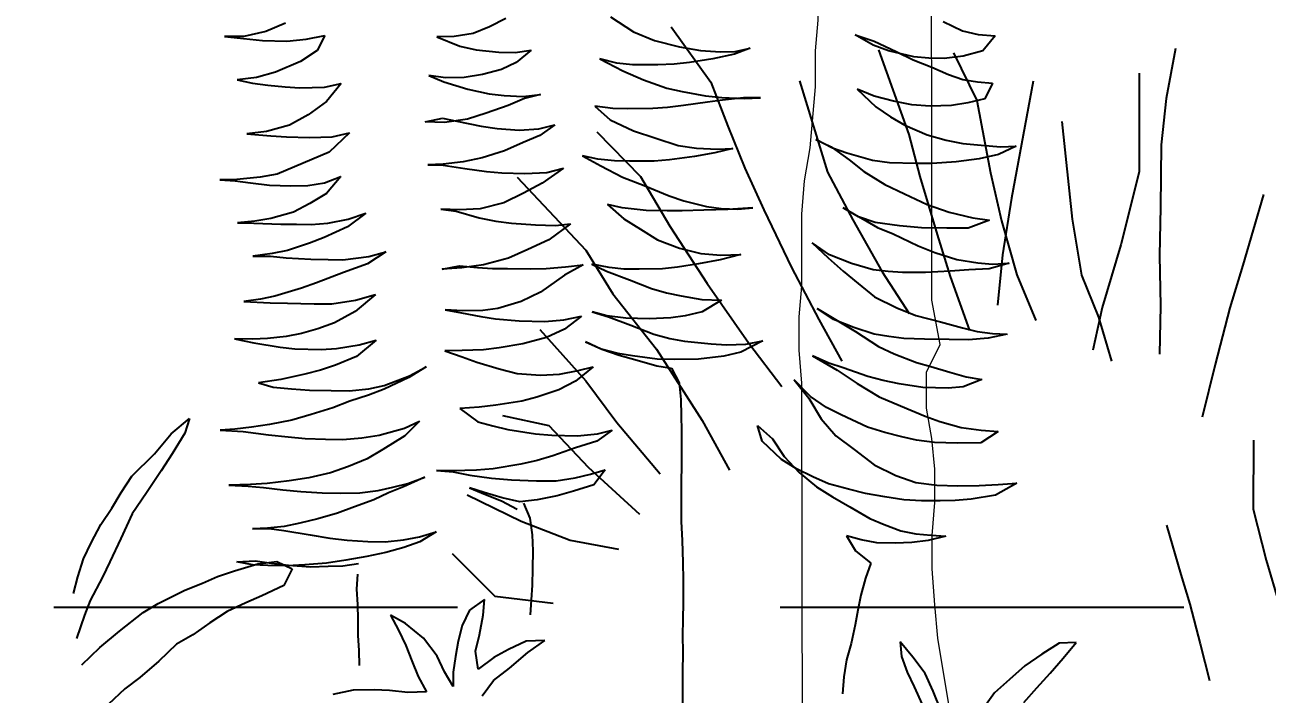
# Model space of a CAD drawing. Header units: metres. Extents: x -58 to 722, y -1100 to 345.
# Drawn here: x 36.0774 to 36.4622, y 104.1246 to 104.3318 of the extents above; entities that cross this region are included whole.
import ezdxf

# ---------------------------------------------------------------- set-up
doc = ezdxf.new("R2010")
doc.units = ezdxf.units.M
doc.header["$MEASUREMENT"] = 0
doc.linetypes.add('HIDDEN2', pattern=[0.1875, 0.125, -0.0625])
doc.layers.get('0').update_dxf_attribs({"color": 255})
doc.layers.get('DEFPOINTS').update_dxf_attribs({"color": 250})
for name, color, linetype in [('FSR_ARQ_005VEGETACION', 64, 'Continuous'), ('FSR_ARQ_007PROYECCIONES', 200, 'HIDDEN2'), ('FSR_ARQ_015COTAS', 125, 'Continuous')]:
    doc.layers.add(name, color=color, linetype=linetype)
doc.layers.add('FSR_ARQ_006ARBOLES', color=74, linetype='Continuous', lineweight=0)
doc.styles.add('style1', font='arial.ttf')
doc.dimstyles.new('PP_PACO', dxfattribs={"dimtxt": 0.18, "dimasz": 0.075, "dimexe": 0.075, "dimexo": 0, "dimgap": 0, "dimtad": 0, "dimtih": 1, "dimtoh": 1, "dimzin": 1, "dimdsep": 46, "dimtxsty": 'style1', "dimcen": 0.15, "dimse1": 1, "dimse2": 1, "dimclrd": 256, "dimclre": 256, "dimadec": 0, "dimazin": 0, "dimtfac": 1, "dimtmove": 0, "dimatfit": 3, "dimfxl": 0.075, "dimarcsym": 0})

# ---------------------------------------------------------------- blocks, each defined once
blk = doc.blocks.new('arboles fsr 01')
at = {"layer": 'FSR_ARQ_006ARBOLES', "color": 35}
for points in [[(186.41231, -36.62639), (186.41519, -36.60923), (186.41591, -36.60065), (186.41664, -36.59135), (186.41665, -36.58277), (186.41594, -36.57419), (186.41595, -36.5656), (186.41667, -36.55774), (186.41811, -36.54987), (186.41811, -36.54057), (186.41455, -36.53342), (186.4167, -36.52198), (186.41683, -36.27354)], [(186.44759, -36.27429), (186.44614, -36.29145), (186.44542, -36.30075), (186.4454, -36.31863), (186.44611, -36.32649), (186.44609, -36.44977), (186.4468, -36.45764), (186.44679, -36.46694), (186.44821, -36.48267), (186.44963, -36.49126), (186.45034, -36.49984), (186.45032, -36.51843), (186.45103, -36.5263), (186.45102, -36.53488), (186.4503, -36.54347), (186.45021, -36.63644), (186.45092, -36.64431), (186.45587, -36.75125)]]:
    blk.add_lwpolyline(points, dxfattribs=at)
blk = doc.blocks.new('arbustos 01')
at = {"layer": 'FSR_ARQ_005VEGETACION', "color": 103}
for p, q in [((188.58188, -31.68084), (188.57394, -31.68609)), ((188.61787, -31.68143), (188.62353, -31.68434)), ((188.46073, -31.68571), (188.45537, -31.68698)), ((188.46738, -31.68252), (188.46073, -31.68571)), ((188.57394, -31.68609), (188.56669, -31.68906)), ((188.62353, -31.68434), (188.62918, -31.68666)), ((188.69368, -31.68303), (188.70053, -31.68593)), ((188.70053, -31.68593), (188.70808, -31.68762)), ((188.45537, -31.68698), (188.44952, -31.68742)), ((188.44952, -31.68742), (188.45377, -31.69262)), ((188.49114, -31.68925), (188.48354, -31.69282)), ((188.49769, -31.68713), (188.49114, -31.68925)), ((188.49152, -31.69068), (188.49769, -31.68713)), ((188.56669, -31.68906), (188.55811, -31.69121)), ((188.62918, -31.68666), (188.63564, -31.68764)), ((188.64162, -31.6878), (188.63378, -31.69102)), ((188.63564, -31.68764), (188.64162, -31.6878)), ((188.68658, -31.68863), (188.68023, -31.68728)), ((188.68023, -31.68728), (188.68281, -31.6925)), ((188.69328, -31.68925), (188.68658, -31.68863)), ((188.70165, -31.68902), (188.69328, -31.68925)), ((188.70821, -31.68833), (188.70165, -31.68902)), ((188.70808, -31.68762), (188.71478, -31.68764)), ((188.71478, -31.68764), (188.70821, -31.68833)), ((188.45377, -31.69262), (188.46049, -31.69444)), ((188.46049, -31.69444), (188.46707, -31.69519)), ((188.47233, -31.69512), (188.47747, -31.69469)), ((188.47747, -31.69469), (188.48617, -31.69254)), ((188.48354, -31.69282), (188.47772, -31.69565)), ((188.48617, -31.69254), (188.49152, -31.69068)), ((188.53901, -31.69278), (188.53385, -31.69166)), ((188.53385, -31.69166), (188.53926, -31.69373)), ((188.54403, -31.69295), (188.53901, -31.69278)), ((188.53926, -31.69373), (188.54669, -31.69531)), ((188.55096, -31.6925), (188.54403, -31.69295)), ((188.55811, -31.69121), (188.55096, -31.6925)), ((188.61468, -31.69319), (188.60917, -31.69231)), ((188.60917, -31.69231), (188.61437, -31.69666)), ((188.6203, -31.69311), (188.61468, -31.69319)), ((188.62806, -31.69229), (188.6203, -31.69311)), ((188.63378, -31.69102), (188.62806, -31.69229)), ((188.68281, -31.6925), (188.6886, -31.69625)), ((188.4713, -31.69824), (188.4656, -31.70071)), ((188.46707, -31.69519), (188.47233, -31.69512)), ((188.47772, -31.69565), (188.4713, -31.69824)), ((188.54669, -31.69531), (188.55472, -31.69663)), ((188.55472, -31.69663), (188.55998, -31.69716)), ((188.55998, -31.69716), (188.56561, -31.69744)), ((188.56561, -31.69744), (188.57433, -31.69744)), ((188.57433, -31.69744), (188.5797, -31.69689)), ((188.58554, -31.69538), (188.57759, -31.69943)), ((188.5797, -31.69689), (188.58554, -31.69538)), ((188.61437, -31.69666), (188.61942, -31.69898)), ((188.61942, -31.69898), (188.6259, -31.70069)), ((188.6886, -31.69625), (188.69713, -31.69996)), ((188.45559, -31.70324), (188.45045, -31.70367)), ((188.4606, -31.70245), (188.45559, -31.70324)), ((188.4656, -31.70071), (188.4606, -31.70245)), ((188.57058, -31.70263), (188.56249, -31.70549)), ((188.57759, -31.69943), (188.57058, -31.70263)), ((188.6259, -31.70069), (188.63225, -31.7018)), ((188.6392, -31.70325), (188.63099, -31.70576)), ((188.63225, -31.7018), (188.63871, -31.70183)), ((188.63871, -31.70183), (188.64443, -31.70103)), ((188.64443, -31.70103), (188.6392, -31.70325)), ((188.69713, -31.69996), (188.70373, -31.70178)), ((188.70373, -31.70178), (188.71032, -31.70253)), ((188.71032, -31.70253), (188.70508, -31.70368)), ((188.45045, -31.70367), (188.45304, -31.70913)), ((188.49698, -31.70578), (188.49061, -31.71185)), ((188.49116, -31.70825), (188.49698, -31.70578)), ((188.55724, -31.70664), (188.54913, -31.70806)), ((188.56249, -31.70549), (188.55724, -31.70664)), ((188.61202, -31.70829), (188.60603, -31.70765)), ((188.60603, -31.70765), (188.61143, -31.70901)), ((188.6236, -31.70741), (188.61847, -31.70796)), ((188.63099, -31.70576), (188.6236, -31.70741)), ((188.68035, -31.70509), (188.67459, -31.70385)), ((188.67459, -31.70385), (188.67958, -31.71)), ((188.68884, -31.70533), (188.68035, -31.70509)), ((188.69386, -31.70502), (188.68884, -31.70533)), ((188.69983, -31.70446), (188.69386, -31.70502)), ((188.70508, -31.70368), (188.69983, -31.70446)), ((188.45304, -31.70913), (188.45891, -31.71048)), ((188.45891, -31.71048), (188.46455, -31.71136)), ((188.46455, -31.71136), (188.47184, -31.71162)), ((188.47184, -31.71162), (188.47817, -31.71118)), ((188.47817, -31.71118), (188.48449, -31.7099)), ((188.48449, -31.7099), (188.49116, -31.70825)), ((188.49061, -31.71185), (188.48552, -31.71526)), ((188.53026, -31.7088), (188.53611, -31.70872)), ((188.53588, -31.70896), (188.53026, -31.7088)), ((188.54352, -31.70862), (188.53588, -31.70896)), ((188.53611, -31.70872), (188.5433, -31.70958)), ((188.5433, -31.70958), (188.54845, -31.71022)), ((188.54913, -31.70806), (188.54352, -31.70862)), ((188.54845, -31.71022), (188.55671, -31.71143)), ((188.55671, -31.71143), (188.56222, -31.71207)), ((188.58111, -31.71241), (188.58732, -31.71161)), ((188.58732, -31.71161), (188.582, -31.71634)), ((188.61143, -31.70901), (188.61708, -31.71144)), ((188.61847, -31.70796), (188.61202, -31.70829)), ((188.61708, -31.71144), (188.62465, -31.71409)), ((188.67958, -31.71), (188.68598, -31.71457)), ((188.48552, -31.71526), (188.48054, -31.7182)), ((188.56222, -31.71207), (188.56736, -31.71248)), ((188.56736, -31.71248), (188.57597, -31.7126)), ((188.57597, -31.7126), (188.58111, -31.71241)), ((188.62465, -31.71409), (188.63113, -31.71616)), ((188.63113, -31.71616), (188.63903, -31.71724)), ((188.63973, -31.7158), (188.63472, -31.71682)), ((188.64561, -31.71703), (188.63973, -31.7158)), ((188.68598, -31.71457), (188.69236, -31.71819)), ((188.48054, -31.7182), (188.47293, -31.72153)), ((188.57392, -31.72016), (188.55857, -31.72515)), ((188.582, -31.71634), (188.57392, -31.72016)), ((188.60655, -31.71948), (188.60103, -31.718)), ((188.60103, -31.718), (188.60622, -31.72175)), ((188.61337, -31.71986), (188.60655, -31.71948)), ((188.62089, -31.71928), (188.61337, -31.71986)), ((188.62638, -31.71849), (188.62089, -31.71928)), ((188.63472, -31.71682), (188.62638, -31.71849)), ((188.63903, -31.71724), (188.64561, -31.71703)), ((188.69236, -31.71819), (188.70028, -31.72036)), ((188.70028, -31.72036), (188.7071, -31.7211)), ((188.46066, -31.72445), (188.45433, -31.72501)), ((188.46638, -31.72329), (188.46066, -31.72445)), ((188.47293, -31.72153), (188.46638, -31.72329)), ((188.50551, -31.72611), (188.51121, -31.72316)), ((188.51121, -31.72316), (188.50598, -31.72562)), ((188.60622, -31.72175), (188.61199, -31.72419)), ((188.61199, -31.72419), (188.61837, -31.72697)), ((188.67771, -31.72222), (188.67172, -31.72086)), ((188.67172, -31.72086), (188.67874, -31.72746)), ((188.68549, -31.72247), (188.67771, -31.72222)), ((188.69337, -31.72224), (188.68549, -31.72247)), ((188.69875, -31.72181), (188.69337, -31.72224)), ((188.7071, -31.7211), (188.69875, -31.72181)), ((188.44752, -31.72558), (188.44226, -31.72541)), ((188.44226, -31.72541), (188.4484, -31.72832)), ((188.45433, -31.72501), (188.44752, -31.72558)), ((188.4484, -31.72832), (188.45499, -31.72978)), ((188.4917, -31.73036), (188.50051, -31.72785)), ((188.50598, -31.72562), (188.49971, -31.73013)), ((188.50051, -31.72785), (188.50551, -31.72611)), ((188.54508, -31.72641), (188.53982, -31.72624)), ((188.53982, -31.72624), (188.54593, -31.72771)), ((188.55225, -31.72607), (188.54508, -31.72641)), ((188.54593, -31.72771), (188.553, -31.72893)), ((188.55857, -31.72515), (188.55225, -31.72607)), ((188.553, -31.72893), (188.56163, -31.73013)), ((188.59149, -31.72877), (188.58521, -31.7322)), ((188.58625, -31.72991), (188.59149, -31.72877)), ((188.61837, -31.72697), (188.62605, -31.72937)), ((188.67874, -31.72746), (188.69665, -31.73499)), ((188.45499, -31.72978), (188.4629, -31.73075)), ((188.4629, -31.73075), (188.47115, -31.73136)), ((188.47115, -31.73136), (188.47677, -31.7314)), ((188.47677, -31.7314), (188.48585, -31.73116)), ((188.48585, -31.73116), (188.4917, -31.73036)), ((188.49971, -31.73013), (188.49474, -31.73414)), ((188.56163, -31.73013), (188.56689, -31.73054)), ((188.56689, -31.73054), (188.57538, -31.73054)), ((188.57538, -31.73054), (188.58052, -31.73047)), ((188.58521, -31.7322), (188.57773, -31.73601)), ((188.58052, -31.73047), (188.58625, -31.72991)), ((188.60376, -31.73446), (188.59801, -31.73298)), ((188.59801, -31.73298), (188.60537, -31.73814)), ((188.63196, -31.73312), (188.62456, -31.73406)), ((188.62605, -31.72937), (188.63264, -31.73084)), ((188.63947, -31.73194), (188.63196, -31.73312)), ((188.63264, -31.73084), (188.63947, -31.73158)), ((188.63947, -31.73158), (188.64473, -31.73187)), ((188.64473, -31.73187), (188.63947, -31.73194)), ((188.49474, -31.73414), (188.48751, -31.73855)), ((188.57773, -31.73601), (188.57035, -31.73898)), ((188.61142, -31.73483), (188.60376, -31.73446)), ((188.61931, -31.73461), (188.61142, -31.73483)), ((188.62456, -31.73406), (188.61931, -31.73461)), ((188.68032, -31.73796), (188.67467, -31.73589)), ((188.67467, -31.73589), (188.67965, -31.74168)), ((188.69665, -31.73499), (188.70241, -31.73611)), ((188.70241, -31.73611), (188.71043, -31.73683)), ((188.71103, -31.7373), (188.70578, -31.73797)), ((188.71043, -31.73683), (188.71629, -31.73699)), ((188.71629, -31.73699), (188.71103, -31.7373)), ((188.48074, -31.74175), (188.4729, -31.74544)), ((188.48751, -31.73855), (188.48074, -31.74175)), ((188.57035, -31.73898), (188.56168, -31.74244)), ((188.60537, -31.73814), (188.61187, -31.74152)), ((188.61187, -31.74152), (188.61861, -31.7449)), ((188.67965, -31.74168), (188.68532, -31.74507)), ((188.68607, -31.73896), (188.68032, -31.73796)), ((188.69193, -31.739), (188.68607, -31.73896)), ((188.69922, -31.73878), (188.69193, -31.739)), ((188.70578, -31.73797), (188.69922, -31.73878)), ((188.4729, -31.74544), (188.46528, -31.74805)), ((188.54882, -31.7462), (188.5438, -31.74687)), ((188.55668, -31.74418), (188.54882, -31.7462)), ((188.56168, -31.74244), (188.55668, -31.74418)), ((188.58288, -31.7455), (188.57732, -31.75036)), ((188.57787, -31.74664), (188.58288, -31.7455)), ((188.61861, -31.7449), (188.62677, -31.74694)), ((188.68532, -31.74507), (188.69097, -31.7481)), ((188.45718, -31.75008), (188.45145, -31.75087)), ((188.46528, -31.74805), (188.45718, -31.75008)), ((188.49079, -31.75165), (188.4965, -31.74966)), ((188.50184, -31.7466), (188.49496, -31.75052)), ((188.4965, -31.74966), (188.50184, -31.7466)), ((188.53807, -31.74706), (188.53292, -31.74666)), ((188.53292, -31.74666), (188.54154, -31.74714)), ((188.5438, -31.74687), (188.53807, -31.74706)), ((188.54154, -31.74714), (188.54979, -31.74738)), ((188.54979, -31.74738), (188.5572, -31.74764)), ((188.5572, -31.74764), (188.56234, -31.74769)), ((188.56234, -31.74769), (188.56963, -31.74759)), ((188.56963, -31.74759), (188.57787, -31.74664)), ((188.57732, -31.75036), (188.57151, -31.7539)), ((188.62705, -31.75004), (188.62132, -31.75119)), ((188.62677, -31.74694), (188.63382, -31.74732)), ((188.63503, -31.74778), (188.62705, -31.75004)), ((188.63382, -31.74732), (188.64028, -31.74711)), ((188.64028, -31.74711), (188.63503, -31.74778)), ((188.67212, -31.7505), (188.66612, -31.74843)), ((188.66612, -31.74843), (188.67239, -31.75313)), ((188.67919, -31.75184), (188.67212, -31.7505)), ((188.69097, -31.7481), (188.69877, -31.75026)), ((188.69877, -31.75026), (188.70429, -31.75126)), ((188.45145, -31.75087), (188.45878, -31.75364)), ((188.45878, -31.75364), (188.46608, -31.75366)), ((188.46608, -31.75366), (188.4748, -31.75354)), ((188.4748, -31.75354), (188.48244, -31.75284)), ((188.48244, -31.75284), (188.49079, -31.75165)), ((188.48998, -31.75334), (188.48463, -31.75556)), ((188.49496, -31.75052), (188.48998, -31.75334)), ((188.57151, -31.7539), (188.56571, -31.75757)), ((188.60078, -31.75267), (188.59564, -31.75214)), ((188.59564, -31.75214), (188.60312, -31.75766)), ((188.60771, -31.75245), (188.60078, -31.75267)), ((188.61595, -31.75186), (188.60771, -31.75245)), ((188.62132, -31.75119), (188.61595, -31.75186)), ((188.67239, -31.75313), (188.68045, -31.75685)), ((188.68494, -31.75236), (188.67919, -31.75184)), ((188.68996, -31.75229), (188.68494, -31.75236)), ((188.69533, -31.75222), (188.68996, -31.75229)), ((188.70465, -31.75186), (188.69533, -31.75222)), ((188.70429, -31.75126), (188.71027, -31.75178)), ((188.71027, -31.75178), (188.70465, -31.75186)), ((188.48463, -31.75556), (188.47596, -31.75974)), ((188.50648, -31.76279), (188.51253, -31.75865)), ((188.51253, -31.75865), (188.50698, -31.76386)), ((188.56571, -31.75757), (188.5581, -31.76054)), ((188.60312, -31.75766), (188.61034, -31.76091)), ((188.68045, -31.75685), (188.6855, -31.75881)), ((188.6855, -31.75881), (188.69307, -31.76134)), ((188.47025, -31.76197), (188.46263, -31.76435)), ((188.47596, -31.75974), (188.47025, -31.76197)), ((188.49899, -31.76577), (188.50648, -31.76279)), ((188.5439, -31.76288), (188.53708, -31.76262)), ((188.53708, -31.76262), (188.54416, -31.76455)), ((188.55083, -31.76231), (188.5439, -31.76288)), ((188.5581, -31.76054), (188.55083, -31.76231)), ((188.61034, -31.76091), (188.61696, -31.76392)), ((188.665, -31.76339), (188.65924, -31.7618)), ((188.65924, -31.7618), (188.66552, -31.76589)), ((188.69307, -31.76134), (188.69834, -31.76234)), ((188.69895, -31.76329), (188.69346, -31.76384)), ((188.69834, -31.76234), (188.70493, -31.76321)), ((188.70493, -31.76321), (188.69895, -31.76329)), ((188.45046, -31.76595), (188.44472, -31.76567)), ((188.44472, -31.76567), (188.45156, -31.7676)), ((188.45548, -31.76552), (188.45046, -31.76595)), ((188.45156, -31.7676), (188.4585, -31.76799)), ((188.46263, -31.76435), (188.45548, -31.76552)), ((188.49149, -31.7679), (188.49899, -31.76577)), ((188.50698, -31.76386), (188.50178, -31.76836)), ((188.54416, -31.76455), (188.55159, -31.76589)), ((188.55159, -31.76589), (188.55878, -31.76699)), ((188.55878, -31.76699), (188.56393, -31.76763)), ((188.57732, -31.76769), (188.58233, -31.76714)), ((188.58233, -31.76714), (188.58829, -31.76599)), ((188.58829, -31.76599), (188.58331, -31.76845)), ((188.59739, -31.76694), (188.59128, -31.76619)), ((188.59128, -31.76619), (188.59767, -31.7698)), ((188.60397, -31.76745), (188.59739, -31.76694)), ((188.60935, -31.76761), (188.60397, -31.76745)), ((188.61736, -31.76751), (188.60935, -31.76761)), ((188.61696, -31.76392), (188.62559, -31.7662)), ((188.6225, -31.76744), (188.61736, -31.76751)), ((188.62764, -31.76713), (188.6225, -31.76744)), ((188.62559, -31.7662), (188.63302, -31.76729)), ((188.63385, -31.76656), (188.62764, -31.76713)), ((188.63302, -31.76729), (188.63984, -31.76768)), ((188.63984, -31.76768), (188.63385, -31.76656)), ((188.67398, -31.76447), (188.665, -31.76339)), ((188.66552, -31.76589), (188.6738, -31.76889)), ((188.679, -31.7644), (188.67398, -31.76447)), ((188.68498, -31.76432), (188.679, -31.7644)), ((188.69346, -31.76384), (188.68498, -31.76432)), ((188.4585, -31.76799), (188.46496, -31.76838)), ((188.46496, -31.76838), (188.47345, -31.76886)), ((188.47345, -31.76886), (188.48134, -31.76887)), ((188.48134, -31.76887), (188.48636, -31.76857)), ((188.48636, -31.76857), (188.49149, -31.7679)), ((188.50178, -31.76836), (188.4967, -31.77261)), ((188.56393, -31.76763), (188.57206, -31.76776)), ((188.57534, -31.77142), (188.56773, -31.7744)), ((188.57206, -31.76776), (188.57732, -31.76769)), ((188.58331, -31.76845), (188.57534, -31.77142)), ((188.59767, -31.7698), (188.606, -31.77567)), ((188.6738, -31.76889), (188.68306, -31.77247)), ((188.4967, -31.77261), (188.49102, -31.77723)), ((188.56261, -31.7759), (188.5576, -31.77692)), ((188.56773, -31.7744), (188.56261, -31.7759)), ((188.606, -31.77567), (188.61261, -31.77881)), ((188.68306, -31.77247), (188.68822, -31.77431)), ((188.68822, -31.77431), (188.69735, -31.77706)), ((188.49102, -31.77723), (188.4833, -31.78104)), ((188.55044, -31.7781), (188.54364, -31.77843)), ((188.54364, -31.77843), (188.55038, -31.7824)), ((188.5576, -31.77692), (188.55044, -31.7781)), ((188.61261, -31.77881), (188.62066, -31.78121)), ((188.66963, -31.77839), (188.66279, -31.77645)), ((188.66279, -31.77645), (188.6698, -31.78233)), ((188.67777, -31.7796), (188.66963, -31.77839)), ((188.68387, -31.77963), (188.67777, -31.7796)), ((188.69307, -31.77939), (188.68387, -31.77963)), ((188.69905, -31.77931), (188.69307, -31.77939)), ((188.69735, -31.77706), (188.70238, -31.77807)), ((188.70813, -31.77882), (188.69905, -31.77931)), ((188.70238, -31.77807), (188.70813, -31.77882)), ((188.47676, -31.78364), (188.46831, -31.78579)), ((188.4833, -31.78104), (188.47676, -31.78364)), ((188.50558, -31.78432), (188.49752, -31.78922)), ((188.50511, -31.78505), (188.5108, -31.78126)), ((188.5108, -31.78126), (188.50558, -31.78432)), ((188.55038, -31.7824), (188.55614, -31.78376)), ((188.55614, -31.78376), (188.56117, -31.78441)), ((188.56117, -31.78441), (188.56859, -31.78478)), ((188.56859, -31.78478), (188.57659, -31.78456)), ((188.58256, -31.78412), (188.57483, -31.78697)), ((188.57659, -31.78456), (188.58316, -31.78375)), ((188.58816, -31.78237), (188.58256, -31.78412)), ((188.58316, -31.78375), (188.58816, -31.78237)), ((188.598, -31.7851), (188.59188, -31.78387)), ((188.59188, -31.78387), (188.59768, -31.78833)), ((188.62066, -31.78121), (188.62581, -31.78197)), ((188.62655, -31.784), (188.62142, -31.78478)), ((188.62581, -31.78197), (188.63274, -31.782)), ((188.63311, -31.78271), (188.62655, -31.784)), ((188.63274, -31.782), (188.63883, -31.78168)), ((188.63883, -31.78168), (188.63311, -31.78271)), ((188.6698, -31.78233), (188.67691, -31.78618)), ((188.46068, -31.78792), (188.45568, -31.78919)), ((188.46831, -31.78579), (188.46068, -31.78792)), ((188.49108, -31.79014), (188.4981, -31.78777)), ((188.4981, -31.78777), (188.50511, -31.78505)), ((188.57483, -31.78697), (188.56698, -31.79007)), ((188.59768, -31.78833), (188.60394, -31.79124)), ((188.60446, -31.78573), (188.598, -31.7851)), ((188.6133, -31.78549), (188.60446, -31.78573)), ((188.62142, -31.78478), (188.6133, -31.78549)), ((188.67691, -31.78618), (188.68255, -31.78826)), ((188.68255, -31.78826), (188.68819, -31.78985)), ((188.45043, -31.78985), (188.44541, -31.79004)), ((188.44541, -31.79004), (188.45189, -31.79151)), ((188.45568, -31.78919), (188.45043, -31.78985)), ((188.45189, -31.79151), (188.45871, -31.79201)), ((188.45871, -31.79201), (188.46528, -31.79192)), ((188.46528, -31.79192), (188.47377, -31.79181)), ((188.47377, -31.79181), (188.48094, -31.79159)), ((188.48094, -31.79159), (188.48607, -31.79092)), ((188.48607, -31.79092), (188.49108, -31.79014)), ((188.49752, -31.78922), (188.4897, -31.79434)), ((188.53535, -31.79348), (188.52948, -31.79237)), ((188.52948, -31.79237), (188.53706, -31.79633)), ((188.55638, -31.79248), (188.54719, -31.79344)), ((188.56151, -31.79157), (188.55638, -31.79248)), ((188.56698, -31.79007), (188.56151, -31.79157)), ((188.59045, -31.79273), (188.58487, -31.7952)), ((188.5851, -31.7952), (188.59045, -31.79273)), ((188.60394, -31.79124), (188.6121, -31.7934)), ((188.6684, -31.79371), (188.66252, -31.79211)), ((188.66252, -31.79211), (188.6693, -31.79776)), ((188.68819, -31.78985), (188.69347, -31.79086)), ((188.69347, -31.79086), (188.69993, -31.79161)), ((188.70462, -31.7931), (188.69555, -31.79454)), ((188.69993, -31.79161), (188.70496, -31.79178)), ((188.71129, -31.79169), (188.70462, -31.7931)), ((188.70496, -31.79178), (188.71129, -31.79169)), ((188.48423, -31.79681), (188.47662, -31.79978)), ((188.4897, -31.79434), (188.48423, -31.79681)), ((188.51234, -31.7975), (188.50392, -31.80252)), ((188.50675, -31.80009), (188.51234, -31.7975)), ((188.54193, -31.79375), (188.53535, -31.79348)), ((188.53706, -31.79633), (188.54282, -31.79769)), ((188.54719, -31.79344), (188.54193, -31.79375)), ((188.56579, -31.79869), (188.57426, -31.7975)), ((188.57892, -31.79731), (188.57272, -31.79907)), ((188.57426, -31.7975), (188.57939, -31.79671)), ((188.58487, -31.7952), (188.57892, -31.79731)), ((188.57939, -31.79671), (188.5851, -31.7952)), ((188.6121, -31.7934), (188.62024, -31.79484)), ((188.62024, -31.79484), (188.62563, -31.79548)), ((188.62563, -31.79548), (188.63293, -31.79574)), ((188.63293, -31.79574), (188.63891, -31.79578)), ((188.63891, -31.79578), (188.63296, -31.7979)), ((188.67619, -31.79504), (188.6684, -31.79371)), ((188.68146, -31.79532), (188.67619, -31.79504)), ((188.69054, -31.79508), (188.68146, -31.79532)), ((188.69555, -31.79454), (188.69054, -31.79508)), ((188.47162, -31.80116), (188.46507, -31.80316)), ((188.47662, -31.79978), (188.47162, -31.80116)), ((188.49331, -31.80469), (188.50175, -31.80171)), ((188.50175, -31.80171), (188.50675, -31.80009)), ((188.54282, -31.79769), (188.55156, -31.79864)), ((188.55156, -31.79864), (188.55993, -31.79877)), ((188.56093, -31.80174), (188.55825, -31.8068)), ((188.55993, -31.79877), (188.56579, -31.79869)), ((188.56594, -31.80096), (188.56093, -31.80174)), ((188.57272, -31.79907), (188.56594, -31.80096)), ((188.59298, -31.80262), (188.58782, -31.80138)), ((188.58782, -31.80138), (188.59398, -31.80631)), ((188.62784, -31.79976), (188.62022, -31.80201)), ((188.63296, -31.7979), (188.62784, -31.79976)), ((188.6511, -31.80446), (188.64532, -31.80131)), ((188.64532, -31.80131), (188.65134, -31.80494)), ((188.6693, -31.79776), (188.67651, -31.80077)), ((188.67651, -31.80077), (188.68167, -31.80249)), ((188.45948, -31.80479), (188.45411, -31.8057)), ((188.45411, -31.8057), (188.46048, -31.80825)), ((188.46507, -31.80316), (188.45948, -31.80479)), ((188.48258, -31.80723), (188.48807, -31.80608)), ((188.48807, -31.80608), (188.49331, -31.80469)), ((188.50392, -31.80252), (188.49704, -31.80703)), ((188.513, -31.81148), (188.51866, -31.80578)), ((188.51866, -31.80578), (188.51361, -31.81207)), ((188.59945, -31.80385), (188.59298, -31.80262)), ((188.60603, -31.80424), (188.59945, -31.80385)), ((188.61403, -31.80365), (188.60603, -31.80424)), ((188.62022, -31.80201), (188.61403, -31.80365)), ((188.65975, -31.80769), (188.6511, -31.80446)), ((188.65134, -31.80494), (188.65977, -31.80901)), ((188.68167, -31.80249), (188.68707, -31.80386)), ((188.68707, -31.80386), (188.69534, -31.80566)), ((188.69534, -31.80566), (188.70301, -31.80687)), ((188.46048, -31.80825), (188.46563, -31.80866)), ((188.46563, -31.80866), (188.47435, -31.80842)), ((188.47435, -31.80842), (188.48258, -31.80723)), ((188.49704, -31.80703), (188.48946, -31.81168)), ((188.55825, -31.8068), (188.55769, -31.81261)), ((188.59398, -31.80631), (188.59964, -31.80923)), ((188.59964, -31.80923), (188.6072, -31.81175)), ((188.66502, -31.80894), (188.65975, -31.80769)), ((188.65977, -31.80901), (188.66517, -31.81109)), ((188.67185, -31.80956), (188.66502, -31.80894)), ((188.67806, -31.80948), (188.67185, -31.80956)), ((188.68547, -31.80938), (188.67806, -31.80948)), ((188.69168, -31.80893), (188.68547, -31.80938)), ((188.69801, -31.80837), (188.69168, -31.80893)), ((188.70301, -31.80687), (188.69801, -31.80837)), ((188.48946, -31.81168), (188.48209, -31.81477)), ((188.50756, -31.81526), (188.513, -31.81148)), ((188.51361, -31.81207), (188.5094, -31.81918)), ((188.55769, -31.81261), (188.55752, -31.81819)), ((188.6072, -31.81175), (188.61236, -31.81312)), ((188.61236, -31.81312), (188.62135, -31.81455)), ((188.62135, -31.81455), (188.6271, -31.81519)), ((188.66517, -31.81109), (188.67154, -31.81315)), ((188.67154, -31.81315), (188.67743, -31.81546)), ((188.47353, -31.81835), (188.46853, -31.82009)), ((188.48209, -31.81477), (188.47353, -31.81835)), ((188.49342, -31.82214), (188.50245, -31.81784)), ((188.50245, -31.81784), (188.50756, -31.81526)), ((188.55752, -31.81819), (188.55746, -31.82327)), ((188.6271, -31.81519), (188.63368, -31.8157)), ((188.63368, -31.8157), (188.62752, -31.8202)), ((188.67743, -31.81546), (188.68487, -31.81775)), ((188.68487, -31.81775), (188.69159, -31.81969)), ((188.45435, -31.82315), (188.4485, -31.82359)), ((188.46115, -31.82222), (188.45435, -31.82315)), ((188.46853, -31.82009), (188.46115, -31.82222)), ((188.48747, -31.8239), (188.49342, -31.82214)), ((188.5094, -31.81918), (188.50434, -31.8251)), ((188.53131, -31.82151), (188.52611, -31.82612)), ((188.52971, -31.82691), (188.53131, -31.82151)), ((188.58634, -31.82435), (188.5813, -31.8231)), ((188.5813, -31.8231), (188.58661, -31.82686)), ((188.61716, -31.82286), (188.60774, -31.82442)), ((188.6224, -31.82159), (188.61716, -31.82286)), ((188.62752, -31.8202), (188.6224, -31.82159)), ((188.65277, -31.82237), (188.6476, -31.82005)), ((188.6476, -31.82005), (188.65269, -31.82512)), ((188.66153, -31.82488), (188.65277, -31.82237)), ((188.69159, -31.81969), (188.69926, -31.82114)), ((188.69926, -31.82114), (188.70549, -31.82213)), ((188.73313, -31.82432), (188.72673, -31.81914)), ((188.72673, -31.81914), (188.72835, -31.82414)), ((188.4485, -31.82359), (188.45441, -31.82746)), ((188.45441, -31.82746), (188.46254, -31.82758)), ((188.46254, -31.82758), (188.47042, -31.82736)), ((188.47042, -31.82736), (188.47651, -31.82656)), ((188.47651, -31.82656), (188.48163, -31.82541)), ((188.48163, -31.82541), (188.48747, -31.8239)), ((188.50434, -31.8251), (188.49807, -31.82973)), ((188.52611, -31.82612), (188.52213, -31.83215)), ((188.52298, -31.83322), (188.52971, -31.82691)), ((188.55746, -31.82327), (188.55742, -31.8291)), ((188.59328, -31.82509), (188.58634, -31.82435)), ((188.58661, -31.82686), (188.59393, -31.82915)), ((188.60212, -31.82485), (188.59328, -31.82509)), ((188.60774, -31.82442), (188.60212, -31.82485)), ((188.65269, -31.82512), (188.66029, -31.8298)), ((188.49807, -31.82973), (188.49109, -31.83509)), ((188.55742, -31.8291), (188.5575, -31.83517)), ((188.59393, -31.82915), (188.60174, -31.83191)), ((188.49109, -31.83509), (188.48373, -31.83877)), ((188.52213, -31.83215), (188.51695, -31.83772)), ((188.51788, -31.8364), (188.52298, -31.83322)), ((188.5575, -31.83517), (188.55758, -31.84099)), ((188.60174, -31.83191), (188.60714, -31.83351)), ((188.60714, -31.83351), (188.61278, -31.83487)), ((188.61278, -31.83487), (188.62224, -31.83641)), ((188.48373, -31.83877), (188.47683, -31.84114)), ((188.50684, -31.84157), (188.5123, -31.83922)), ((188.51695, -31.83772), (188.51103, -31.84259)), ((188.5123, -31.83922), (188.51788, -31.8364)), ((188.5888, -31.8383), (188.58376, -31.83682)), ((188.58376, -31.83682), (188.58765, -31.8419)), ((188.59407, -31.83955), (188.5888, -31.8383)), ((188.60054, -31.84053), (188.59407, -31.83955)), ((188.61596, -31.8402), (188.60736, -31.84056)), ((188.62288, -31.83963), (188.61596, -31.8402)), ((188.62224, -31.83641), (188.62799, -31.83693)), ((188.63028, -31.83858), (188.62288, -31.83963)), ((188.62799, -31.83693), (188.636, -31.83706)), ((188.636, -31.83742), (188.63028, -31.83858)), ((188.636, -31.83706), (188.64174, -31.83699)), ((188.64174, -31.83699), (188.636, -31.83742)), ((188.6516, -31.84151), (188.64583, -31.83932)), ((188.64583, -31.83932), (188.65317, -31.84257)), ((188.4485, -31.84176), (188.44204, -31.84137)), ((188.44204, -31.84137), (188.44939, -31.84545)), ((188.45496, -31.84215), (188.4485, -31.84176)), ((188.46238, -31.84229), (188.45496, -31.84215)), ((188.46955, -31.84207), (188.46238, -31.84229)), ((188.47683, -31.84114), (188.46955, -31.84207)), ((188.49409, -31.84485), (188.49993, -31.84345)), ((188.49993, -31.84345), (188.50684, -31.84157)), ((188.51103, -31.84259), (188.50546, -31.84601)), ((188.55758, -31.84099), (188.55754, -31.84732)), ((188.58765, -31.8419), (188.59461, -31.84408)), ((188.59461, -31.84408), (188.60025, -31.84568)), ((188.60736, -31.84056), (188.60054, -31.84053)), ((188.63046, -31.843), (188.62487, -31.84522)), ((188.62534, -31.84462), (188.63046, -31.843)), ((188.65676, -31.84276), (188.6516, -31.84151)), ((188.65317, -31.84257), (188.65834, -31.84465)), ((188.66179, -31.84389), (188.65676, -31.84276)), ((188.44939, -31.84545), (188.45778, -31.8469)), ((188.45778, -31.8469), (188.46328, -31.8473)), ((188.46328, -31.8473), (188.46843, -31.84747)), ((188.46843, -31.84747), (188.47488, -31.84738)), ((188.47488, -31.84738), (188.48097, -31.84706)), ((188.48097, -31.84706), (188.48741, -31.84601)), ((188.48741, -31.84601), (188.49409, -31.84485)), ((188.60025, -31.84568), (188.60709, -31.84714)), ((188.60709, -31.84714), (188.61307, -31.84777)), ((188.61307, -31.84777), (188.61915, -31.84638)), ((188.61915, -31.84638), (188.62534, -31.84462)), ((188.62487, -31.84522), (188.6194, -31.84745))]:
    blk.add_line(p, q, dxfattribs=at)
at = {"layer": 'FSR_ARQ_005VEGETACION', "color": 104}
for p, q in [((189.54212, -31.68428), (189.52841, -31.70338)), ((189.36845, -31.69174), (189.37175, -31.709)), ((189.44489, -31.69324), (189.43688, -31.70968)), ((189.47072, -31.6923), (189.46024, -31.72136)), ((189.38101, -31.70024), (189.38097, -31.73427)), ((189.41752, -31.70304), (189.42497, -31.74328)), ((189.49785, -31.70297), (189.48825, -31.73436)), ((189.52841, -31.70338), (189.52254, -31.71849)), ((189.37175, -31.709), (189.37347, -31.72497)), ((189.43688, -31.70968), (189.43218, -31.73452)), ((189.40765, -31.71693), (189.40408, -31.75051)), ((189.52254, -31.71849), (189.51668, -31.73291)), ((189.56761, -31.7205), (189.55263, -31.73578)), ((189.46024, -31.72136), (189.45646, -31.73582)), ((189.37347, -31.72497), (189.37369, -31.74644)), ((189.51668, -31.73291), (189.51013, -31.74731)), ((189.38097, -31.73427), (189.38734, -31.75934)), ((189.43218, -31.73452), (189.42835, -31.75106)), ((189.45646, -31.73582), (189.45048, -31.75578)), ((189.48825, -31.73436), (189.47957, -31.75079)), ((189.55263, -31.73578), (189.54256, -31.75287)), ((189.59508, -31.73602), (189.57147, -31.76113)), ((189.33819, -31.74206), (189.34527, -31.76633)), ((189.42497, -31.74328), (189.428, -31.76274)), ((189.37369, -31.74644), (189.37402, -31.76307)), ((189.40408, -31.75051), (189.40088, -31.76983)), ((189.51013, -31.74731), (189.50068, -31.76719)), ((189.42835, -31.75106), (189.42309, -31.76964)), ((189.47957, -31.75079), (189.46948, -31.76858)), ((189.54256, -31.75287), (189.52966, -31.77268)), ((189.45048, -31.75578), (189.44601, -31.77022)), ((189.37402, -31.76307), (189.37363, -31.78038)), ((189.38734, -31.75934), (189.39379, -31.78096)), ((189.428, -31.76274), (189.4297, -31.7801)), ((189.57147, -31.76113), (189.56213, -31.77616)), ((189.34527, -31.76633), (189.34979, -31.78098)), ((189.50068, -31.76719), (189.49129, -31.78499)), ((189.40088, -31.76983), (189.39502, -31.78425)), ((189.42309, -31.76964), (189.41651, -31.78543)), ((189.44601, -31.77022), (189.43936, -31.78878)), ((189.46948, -31.76858), (189.46016, -31.78292)), ((189.52966, -31.77268), (189.51535, -31.79314)), ((189.56213, -31.77616), (189.54717, -31.79523)), ((189.37363, -31.78038), (189.37396, -31.79701)), ((189.34979, -31.78098), (189.3549, -31.80049)), ((189.39502, -31.78425), (189.39053, -31.79939)), ((189.39379, -31.78096), (189.39693, -31.79557)), ((189.49129, -31.78499), (189.48335, -31.79936)), ((189.58722, -31.78852), (189.57148, -31.80618)), ((189.51535, -31.79314), (189.50394, -31.80813)), ((189.54717, -31.79523), (189.53139, -31.81981)), ((189.3549, -31.80049), (189.35935, -31.81859)), ((189.57148, -31.80618), (189.56078, -31.82049)), ((189.60017, -31.81806), (189.58414, -31.82155)), ((188.70549, -31.82213), (188.71123, -31.82277)), ((188.71626, -31.82306), (188.70826, -31.82353)), ((188.71123, -31.82277), (188.71626, -31.82306)), ((189.53139, -31.81981), (189.522, -31.83692)), ((189.56078, -31.82049), (189.54584, -31.83816)), ((189.58414, -31.82155), (189.57066, -31.8358)), ((188.36064, -31.82655), (188.36066, -31.85034)), ((188.66752, -31.82576), (188.66153, -31.82488)), ((188.67399, -31.82627), (188.66752, -31.82576)), ((188.67996, -31.82619), (188.67399, -31.82627)), ((188.68701, -31.82597), (188.67996, -31.82619)), ((188.69286, -31.82541), (188.68701, -31.82597)), ((188.69955, -31.82472), (188.69286, -31.82541)), ((188.70826, -31.82353), (188.69955, -31.82472)), ((188.72835, -31.82414), (188.73275, -31.83126)), ((188.73884, -31.83129), (188.73313, -31.82432)), ((188.66029, -31.8298), (188.66559, -31.83296)), ((188.73275, -31.83126), (188.73653, -31.83706)), ((188.7466, -31.83896), (188.73884, -31.83129)), ((188.66559, -31.83296), (188.67208, -31.83562)), ((188.67208, -31.83562), (188.67821, -31.83781)), ((189.57066, -31.8358), (189.55299, -31.85204)), ((188.67821, -31.83781), (188.68576, -31.8395)), ((188.68576, -31.8395), (188.69247, -31.8406)), ((188.73653, -31.83706), (188.74154, -31.84464)), ((188.75026, -31.84453), (188.7466, -31.83896)), ((188.66814, -31.84464), (188.66179, -31.84389)), ((188.68846, -31.84424), (188.68117, -31.8447)), ((188.69466, -31.84368), (188.68846, -31.84424)), ((188.69247, -31.8406), (188.70001, -31.84145)), ((188.70135, -31.84287), (188.69466, -31.84368)), ((188.70001, -31.84145), (188.70576, -31.84185)), ((188.7066, -31.84244), (188.70135, -31.84287)), ((188.70576, -31.84185), (188.71329, -31.84199)), ((188.71329, -31.84199), (188.7066, -31.84244)), ((188.75356, -31.84998), (188.75026, -31.84453)), ((188.50546, -31.84601), (188.49953, -31.84944)), ((188.55754, -31.84732), (188.55752, -31.85451)), ((188.61179, -31.84819), (188.60968, -31.85337)), ((188.6194, -31.84745), (188.61406, -31.85027)), ((188.65834, -31.84465), (188.66339, -31.84709)), ((188.66339, -31.84709), (188.67, -31.84951)), ((188.67483, -31.84478), (188.66814, -31.84464)), ((188.68117, -31.8447), (188.67483, -31.84478)), ((188.74154, -31.84464), (188.74654, -31.85187)), ((189.61231, -31.84538), (189.59365, -31.85444)), ((188.36066, -31.85034), (188.35621, -31.86787)), ((188.49953, -31.84944), (188.49265, -31.85347)), ((188.67, -31.84951), (188.67589, -31.8517)), ((188.67589, -31.8517), (188.68261, -31.85364)), ((188.74654, -31.85187), (188.75036, -31.86042)), ((188.75734, -31.85555), (188.75356, -31.84998)), ((188.39058, -31.85579), (188.38562, -31.87276)), ((188.48766, -31.85557), (188.48195, -31.8578)), ((188.49265, -31.85347), (188.48766, -31.85557)), ((188.55752, -31.85451), (188.55723, -31.86108)), ((188.60968, -31.85337), (188.6088, -31.85912)), ((188.68261, -31.85364), (188.68884, -31.85511)), ((188.68884, -31.85511), (188.69424, -31.85624)), ((188.69424, -31.85624), (188.69998, -31.85688)), ((188.69939, -31.857), (188.69426, -31.85767)), ((188.70513, -31.85704), (188.69939, -31.857)), ((188.69998, -31.85688), (188.70513, -31.85704)), ((188.76066, -31.86184), (188.75734, -31.85555)), ((189.59365, -31.85444), (189.57688, -31.86099)), ((188.47157, -31.85926), (188.46644, -31.85957)), ((188.46644, -31.85957), (188.47255, -31.86104)), ((188.47683, -31.85883), (188.47157, -31.85926)), ((188.47255, -31.86104), (188.47818, -31.8618)), ((188.48195, -31.8578), (188.47683, -31.85883)), ((188.49026, -31.86187), (188.49562, -31.86085)), ((188.49562, -31.86085), (188.50063, -31.85946)), ((188.50063, -31.85946), (188.49759, -31.86464)), ((188.55723, -31.86108), (188.55697, -31.86865)), ((188.6088, -31.85912), (188.60864, -31.86462)), ((188.64766, -31.85986), (188.6419, -31.85814)), ((188.6419, -31.85814), (188.64745, -31.86153)), ((188.64745, -31.86153), (188.65297, -31.86349)), ((188.65318, -31.86086), (188.64766, -31.85986)), ((188.6594, -31.86149), (188.65318, -31.86086)), ((188.66538, -31.86141), (188.6594, -31.86149)), ((188.67254, -31.86095), (188.66538, -31.86141)), ((188.67851, -31.86027), (188.67254, -31.86095)), ((188.68519, -31.85911), (188.67851, -31.86027)), ((188.69426, -31.85767), (188.68519, -31.85911)), ((188.75036, -31.86042), (188.75417, -31.86838)), ((189.57688, -31.86099), (189.56019, -31.86409)), ((188.47818, -31.8618), (188.48392, -31.86196)), ((188.48392, -31.86196), (188.49026, -31.86187)), ((188.49759, -31.86464), (188.49227, -31.8689)), ((188.60864, -31.86462), (188.60872, -31.87071)), ((188.65297, -31.86349), (188.65921, -31.8652)), ((188.65921, -31.8652), (188.66569, -31.86655)), ((188.76324, -31.86742), (188.76066, -31.86184)), ((189.61743, -31.86555), (189.60278, -31.88027)), ((188.35621, -31.86787), (188.3517, -31.88299)), ((188.49227, -31.8689), (188.49413, -31.87406)), ((188.55697, -31.86865), (188.55692, -31.8746)), ((188.66569, -31.86655), (188.673, -31.86788)), ((188.67398, -31.86978), (188.66859, -31.86902)), ((188.673, -31.86788), (188.67958, -31.86887)), ((188.679, -31.86995), (188.67398, -31.86978)), ((188.6851, -31.87011), (188.679, -31.86995)), ((188.67958, -31.86887), (188.68712, -31.86948)), ((188.69274, -31.86953), (188.6851, -31.87011)), ((188.68712, -31.86948), (188.69311, -31.86976)), ((188.69667, -31.86832), (188.69145, -31.87079)), ((188.69859, -31.86885), (188.69274, -31.86953)), ((188.69311, -31.86976), (188.6998, -31.86967)), ((188.70326, -31.86907), (188.69667, -31.86832)), ((188.7042, -31.86805), (188.69859, -31.86885)), ((188.6998, -31.86967), (188.70506, -31.86948)), ((188.7113, -31.87147), (188.70326, -31.86907)), ((188.71054, -31.86845), (188.7042, -31.86805)), ((188.70506, -31.86948), (188.71054, -31.86845)), ((188.75417, -31.86838), (188.75675, -31.87373)), ((188.76524, -31.87361), (188.76324, -31.86742)), ((188.38562, -31.87276), (188.38246, -31.883)), ((188.49413, -31.87406), (188.49576, -31.8799)), ((188.60872, -31.87071), (188.6088, -31.87645)), ((188.66901, -31.8727), (188.66931, -31.87778)), ((188.69145, -31.87079), (188.69427, -31.87661)), ((188.71718, -31.87343), (188.7113, -31.87147)), ((188.72235, -31.87575), (188.71718, -31.87343)), ((188.75675, -31.87373), (188.76093, -31.88168)), ((188.76675, -31.87933), (188.76524, -31.87361)), ((188.55692, -31.8746), (188.5569, -31.88228)), ((188.6088, -31.87645), (188.60923, -31.88147)), ((188.66931, -31.87778), (188.6689, -31.88305)), ((188.69427, -31.87661), (188.70185, -31.88009)), ((188.72836, -31.87817), (188.72235, -31.87575)), ((188.73751, -31.88271), (188.72836, -31.87817)), ((188.38246, -31.883), (188.37889, -31.89664)), ((188.49576, -31.8799), (188.49679, -31.88503)), ((188.5569, -31.88228), (188.55698, -31.88836)), ((188.60923, -31.88147), (188.60954, -31.8866)), ((188.62568, -31.88674), (188.62524, -31.88137)), ((188.62524, -31.88137), (188.63043, -31.885)), ((188.6689, -31.88305), (188.66885, -31.88831)), ((188.70185, -31.88009), (188.70738, -31.88252)), ((188.70738, -31.88252), (188.71376, -31.88555)), ((188.74269, -31.88587), (188.73751, -31.88271)), ((188.76093, -31.88168), (188.76291, -31.88679)), ((189.60278, -31.88027), (189.58264, -31.88259)), ((188.49679, -31.88503), (188.49769, -31.89015)), ((188.62696, -31.89354), (188.62568, -31.88674)), ((188.63043, -31.885), (188.6329, -31.89035)), ((188.65249, -31.88961), (188.65759, -31.88679)), ((188.65759, -31.88679), (188.6548, -31.89196)), ((188.71376, -31.88555), (188.71979, -31.88941)), ((188.75091, -31.89233), (188.74269, -31.88587)), ((188.76291, -31.88679), (188.76565, -31.89476)), ((188.49769, -31.89015), (188.4991, -31.89647)), ((188.55698, -31.88836), (188.55706, -31.89369)), ((188.6329, -31.89035), (188.63429, -31.89571)), ((188.64623, -31.89471), (188.65249, -31.88961)), ((188.66885, -31.88831), (188.66881, -31.89381)), ((188.71979, -31.88941), (188.72558, -31.89351)), ((188.55706, -31.89369), (188.55701, -31.89964)), ((188.61031, -31.89962), (188.60452, -31.89552)), ((188.60452, -31.89552), (188.61085, -31.89567)), ((188.61085, -31.89567), (188.61699, -31.89857)), ((188.62835, -31.89914), (188.62696, -31.89354)), ((188.63429, -31.89571), (188.63519, -31.90096)), ((188.64153, -31.90087), (188.64623, -31.89471)), ((188.6548, -31.89196), (188.65236, -31.89726)), ((188.66881, -31.89381), (188.66852, -31.89895)), ((188.72558, -31.89351), (188.73125, -31.89678)), ((188.75768, -31.89786), (188.75091, -31.89233)), ((188.37889, -31.89664), (188.37578, -31.9093)), ((188.42612, -31.90158), (188.42158, -31.89613)), ((188.42158, -31.89613), (188.42748, -31.89642)), ((188.42748, -31.89642), (188.43348, -31.90018)), ((188.47787, -31.90125), (188.48214, -31.89599)), ((188.48214, -31.89599), (188.48177, -31.90101)), ((188.4991, -31.89647), (188.50061, -31.90219)), ((188.55701, -31.89964), (188.5571, -31.90633)), ((188.6166, -31.90504), (188.61031, -31.89962)), ((188.61699, -31.89857), (188.62205, -31.90137)), ((188.62748, -31.90537), (188.62835, -31.89914)), ((188.65236, -31.89726), (188.65028, -31.90243)), ((188.66852, -31.89895), (188.66835, -31.90409)), ((188.73125, -31.89678), (188.7373, -31.90256)), ((188.76386, -31.90387), (188.75768, -31.89786)), ((188.43053, -31.90673), (188.42612, -31.90158)), ((188.43348, -31.90018), (188.4393, -31.90419)), ((188.4393, -31.90419), (188.44457, -31.90889)), ((188.47361, -31.90682), (188.47787, -31.90125)), ((188.48177, -31.90101), (188.47974, -31.90637)), ((188.50061, -31.90219), (188.50152, -31.90803)), ((188.62205, -31.90137), (188.62748, -31.90537)), ((188.63519, -31.90096), (188.63598, -31.90633)), ((188.63897, -31.90629), (188.64153, -31.90087)), ((188.65028, -31.90243), (188.64808, -31.90784)), ((188.7373, -31.90256), (188.74383, -31.90821)), ((188.43518, -31.91175), (188.43053, -31.90673)), ((188.47084, -31.91287), (188.47361, -31.90682)), ((188.47974, -31.90637), (188.47733, -31.91148)), ((188.50152, -31.90803), (188.50208, -31.91388)), ((188.5571, -31.90633), (188.55706, -31.91216)), ((188.62216, -31.90926), (188.6166, -31.90504)), ((188.63598, -31.90633), (188.63605, -31.91135)), ((188.63605, -31.91135), (188.63897, -31.90629)), ((188.64808, -31.90784), (188.64516, -31.91313)), ((188.74383, -31.90821), (188.74903, -31.91208)), ((188.43959, -31.91683), (188.43518, -31.91175)), ((188.44457, -31.90889), (188.44977, -31.91353)), ((188.46814, -31.91948), (188.47084, -31.91287)), ((188.47733, -31.91148), (188.47456, -31.91753)), ((188.55706, -31.91216), (188.55714, -31.91773)), ((188.62605, -31.91447), (188.62216, -31.90926)), ((188.65162, -31.91341), (188.65795, -31.91272)), ((188.65795, -31.91272), (188.6632, -31.91241)), ((188.6632, -31.91241), (188.6705, -31.91255)), ((188.6705, -31.91255), (188.67745, -31.91401)), ((188.74903, -31.91208), (188.7546, -31.91739)), ((188.44977, -31.91353), (188.45375, -31.91912)), ((188.64516, -31.91313), (188.65162, -31.91341))]:
    blk.add_line(p, q, dxfattribs=at)
blk = doc.blocks.new('_Open90')
at = {"color": 0, "linetype": 'ByBlock', "lineweight": -2}
for p, q in [((-0.5, 0.5), (0, 0)), ((0, 0), (-1, 0)), ((0, 0), (-0.5, -0.5))]:
    blk.add_line(p, q, dxfattribs=at)
blk = doc.blocks.new('*D345')
at = {"layer": 'DEFPOINTS', "color": 0, "ltscale": 0.01, "transparency": 16777216}
for p in [(35.41135, 105.80149), (38.96208, 105.80149), (35.41135, 104.15149)]:
    blk.add_point(p, dxfattribs=at)
at = {"layer": 'FSR_ARQ_015COTAS', "lineweight": -2, "ltscale": 0.01, "transparency": 16777216}
for p, q in [((38.96208, 105.60149), (38.96208, 105.0786)), ((38.96208, 104.35149), (38.96208, 104.87437))]:
    blk.add_line(p, q, dxfattribs=at)
at = {"layer": 'FSR_ARQ_015COTAS', "lineweight": -2, "ltscale": 0.01, "transparency": 16777216, "xscale": 0.2, "yscale": 0.2, "zscale": 0.2}
for p, rotation in [((38.96208, 105.80149), 90), ((38.96208, 104.15149), 270)]:
    blk.add_blockref('_Open90', p, dxfattribs=dict(at, rotation=rotation))
at = {"layer": 'FSR_ARQ_015COTAS', "color": 0, "ltscale": 0.01, "transparency": 16777216, "insert": (38.96208, 104.97649), "char_height": 0.2, "attachment_point": 5, "style": 'style1'}
blk.add_mtext('1.65', dxfattribs=at)

msp = doc.modelspace()

# ---------------------------------------------------------------- linework, layer by layer
at = {"layer": 'FSR_ARQ_007PROYECCIONES'}
msp.add_line((35.41135, 104.15149), (39.88864, 104.15149), dxfattribs=at)

# ---------------------------------------------------------------- block references
at = {"layer": 'FSR_ARQ_005VEGETACION', "xscale": -0.9, "yscale": 0.9, "zscale": 0.9}
for p in [(205.98247, 132.84711), (206.86543, 132.84711)]:
    msp.add_blockref('arbustos 01', p, dxfattribs=at)
at = {"layer": 'FSR_ARQ_006ARBOLES', "xscale": -1.2, "yscale": 1.2, "zscale": 1.2}
msp.add_blockref('arboles fsr 01', (260.05835, 148.07298), dxfattribs=at)

# ---------------------------------------------------------------- dimensions: what is measured, and where the dimension line sits
at = {"layer": 'FSR_ARQ_015COTAS', "ltscale": 0.01}
dim = msp.add_linear_dim(base=(38.96208, 105.80149), p1=(35.41135, 104.15149), p2=(35.41135, 105.80149), angle=90, dimstyle='PP_PACO', override={"dimtxt": 0.2, "dimasz": 0.2, "dimblk1": 'Open90', "dimblk2": 'Open90', "dimsah": 1, "dimfxlon": 1}, dxfattribs=at)
dim.commit()
dim.dimension.update_dxf_attribs({"geometry": '*D345', "text_midpoint": (38.96208, 104.97649)})

doc.saveas('drawing.dxf')
